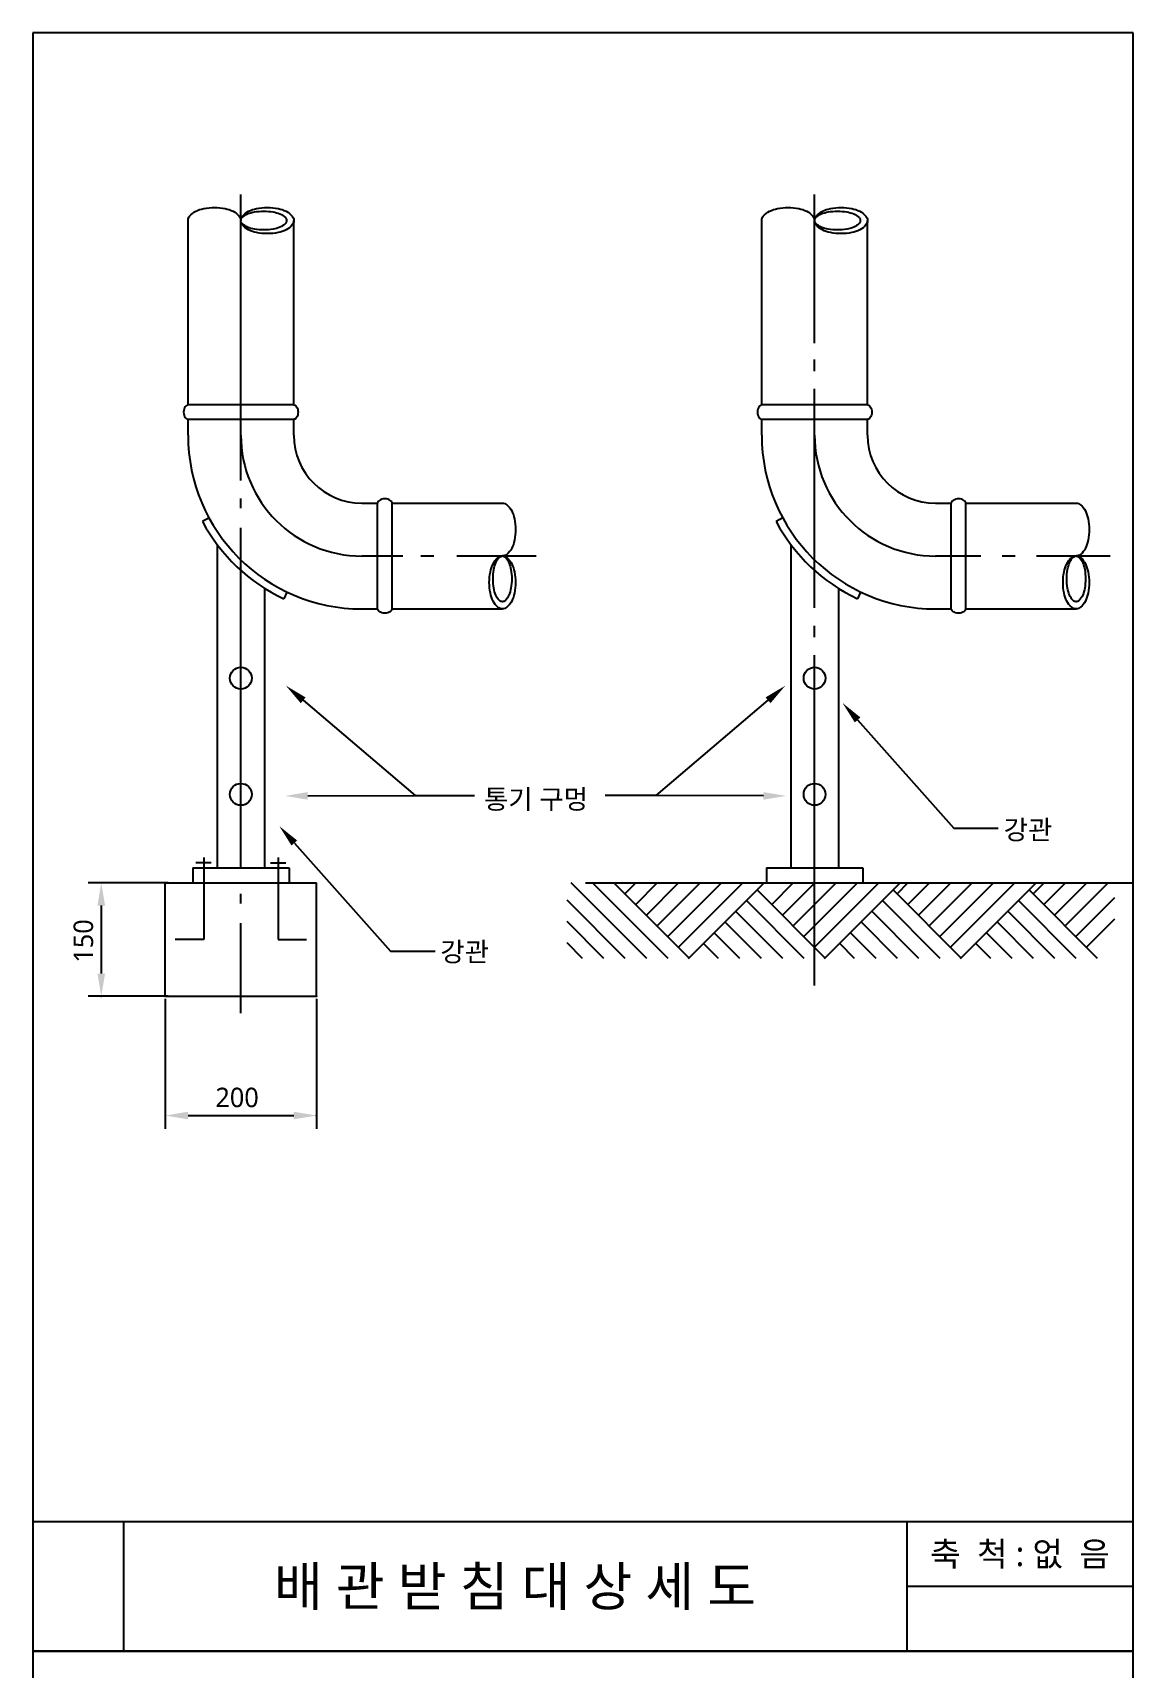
# Model space of a CAD drawing. Header units: millimetres. Extents: x 70076 to 74197, y 15592 to 16067.
# Drawn here: x 71894.4 to 72030.4, y 15865.1 to 16067.4 of the extents above; entities that cross this region are included whole.
import ezdxf
from ezdxf.enums import TextEntityAlignment as Align

# ---------------------------------------------------------------- set-up
doc = ezdxf.new("R2010")
doc.units = ezdxf.units.MM
for name, color, linetype in [('C', 4, 'Continuous'), ('G', 3, 'Continuous'), ('M', 6, 'Continuous'), ('MDET', 4, 'Continuous'), ('R', 1, 'Continuous'), ('Y', 2, 'Continuous')]:
    doc.layers.add(name, color=color, linetype=linetype)
doc.styles.add('sunjin', font='')
doc.styles.get('sunjin').set_extended_font_data('Malgun Gothic')

# ---------------------------------------------------------------- blocks, each defined once
blk = doc.blocks.new('BORDER')
for p, q in [((1, 1), (0, 1)), ((0, 1), (0, 0)), ((1, 0), (1, 1)), ((0, 0), (1, 0))]:
    blk.add_line(p, q)

msp = doc.modelspace()

# ---------------------------------------------------------------- linework, layer by layer
at = {"layer": 'C', "color": 4}
for p, q in [((71894.37, 15883.36), (72030.37, 15883.36)), ((71905.57, 15883.36), (71905.57, 15867.36)), ((72002.37, 15883.36), (72002.37, 15867.36)), ((72002.37, 15875.36), (72030.37, 15875.36))]:
    msp.add_line(p, q, dxfattribs=at)
at = {"layer": 'G', "color": 3}
for p, q in [((71926.63, 16021.38), (71913.56, 16021.38)), ((71926.63, 16021.38), (71913.56, 16021.38)), ((71997.53, 16021.38), (71984.45, 16021.38)), ((71997.53, 16021.38), (71984.45, 16021.38)), ((71926.63, 16019.56), (71913.56, 16019.56)), ((71926.63, 16019.56), (71913.56, 16019.56)), ((71997.53, 16019.56), (71984.45, 16019.56)), ((71997.53, 16019.56), (71984.45, 16019.56)), ((71936.97, 15996.15), (71936.97, 16009.23)), ((71936.97, 15996.15), (71936.97, 16009.23)), ((71938.79, 15996.15), (71938.79, 16009.23)), ((71938.79, 15996.15), (71938.79, 16009.23)), ((72007.87, 15996.15), (72007.87, 16009.23)), ((72007.87, 15996.15), (72007.87, 16009.23)), ((72009.69, 15996.15), (72009.69, 16009.23)), ((72009.69, 15996.15), (72009.69, 16009.23)), ((71987.06, 16007.39), (71986.24, 16006.94)), ((71917.16, 16004.11), (71917.16, 15964.16)), ((71988.06, 16004.11), (71988.06, 15964.16)), ((71923.03, 15998.7), (71923.03, 15964.16)), ((71925.78, 15998.24), (71925.38, 15997.4)), ((71993.93, 15998.7), (71993.93, 15964.16)), ((71996.68, 15998.24), (71996.28, 15997.4)), ((71914.14, 15964.16), (71914.14, 15962.3)), ((71914.14, 15964.16), (71926.04, 15964.16)), ((71916.44, 15964.76), (71914.54, 15964.76)), ((71915.5, 15965.45), (71915.5, 15955.28)), ((71923.75, 15964.76), (71925.65, 15964.76)), ((71924.69, 15965.45), (71924.69, 15955.28)), ((71926.04, 15964.16), (71926.04, 15962.3)), ((71985.04, 15964.16), (71996.94, 15964.16)), ((71985.04, 15964.16), (71985.04, 15962.3)), ((71996.94, 15964.16), (71996.94, 15962.3)), ((71910.75, 15962.3), (71929.44, 15962.3)), ((71910.75, 15948.29), (71910.75, 15962.3)), ((71929.44, 15948.29), (71929.44, 15962.3)), ((71915.5, 15955.28), (71911.98, 15955.28)), ((71924.69, 15955.28), (71928.21, 15955.28)), ((71910.75, 15948.29), (71929.44, 15948.29))]:
    msp.add_line(p, q, dxfattribs=at)
at = {"layer": 'G'}
msp.add_line((71916.16, 16007.39), (71915.34, 16006.94), dxfattribs=at)
at = {"layer": 'G', "color": 3}
for points in [[(71913.56, 16044.15, -0.175869), (71913.75, 16044.69, -0.103987), (71914.51, 16045.29, -0.064484), (71915.5, 16045.63, -0.050644), (71916.83, 16045.76, -0.050644), (71918.15, 16045.63, -0.064484), (71919.14, 16045.29, -0.103987), (71919.9, 16044.69, -0.175869), (71920.09, 16044.15, -0.175869)], [(71984.45, 16044.15, -0.175869), (71984.65, 16044.69, -0.103987), (71985.41, 16045.29, -0.064484), (71986.4, 16045.63, -0.050644), (71987.72, 16045.76, -0.050644), (71989.05, 16045.63, -0.064484), (71990.04, 16045.29, -0.103987), (71990.79, 16044.69, -0.175869), (71990.99, 16044.15, -0.175869)], [(71913.56, 16021.38, 0.058879), (71913.45, 16021.34, 0.106582), (71913.22, 16021.13, 0.083733), (71913.08, 16020.84, 0.072575), (71913.02, 16020.47, 0.072575), (71913.08, 16020.1, 0.083733), (71913.22, 16019.81, 0.106582), (71913.45, 16019.61, 0.058879), (71913.56, 16019.56, 0.131279)], [(71913.56, 16021.38, 0.058879), (71913.45, 16021.34, 0.106582), (71913.22, 16021.13, 0.083733), (71913.08, 16020.84, 0.072575), (71913.02, 16020.47, 0.072575), (71913.08, 16020.1, 0.083733), (71913.22, 16019.81, 0.106582), (71913.45, 16019.61, 0.058879), (71913.56, 16019.56, 0.131279)], [(71926.63, 16021.38, -0.058879), (71926.74, 16021.34, -0.106582), (71926.97, 16021.13, -0.083733), (71927.11, 16020.84, -0.072575), (71927.16, 16020.47, -0.072575), (71927.11, 16020.1, -0.083733), (71926.97, 16019.81, -0.106582), (71926.74, 16019.61, -0.058879), (71926.63, 16019.56, -0.131279)], [(71926.63, 16021.38, -0.058879), (71926.74, 16021.34, -0.106582), (71926.97, 16021.13, -0.083733), (71927.11, 16020.84, -0.072575), (71927.16, 16020.47, -0.072575), (71927.11, 16020.1, -0.083733), (71926.97, 16019.81, -0.106582), (71926.74, 16019.61, -0.058879), (71926.63, 16019.56, -0.131279)], [(71984.45, 16021.38, 0.058879), (71984.35, 16021.34, 0.106582), (71984.12, 16021.13, 0.083733), (71983.98, 16020.84, 0.072575), (71983.92, 16020.47, 0.072575), (71983.98, 16020.1, 0.083733), (71984.12, 16019.81, 0.106582), (71984.35, 16019.61, 0.058879), (71984.45, 16019.56, 0.131279)], [(71984.45, 16021.38, 0.058879), (71984.35, 16021.34, 0.106582), (71984.12, 16021.13, 0.083733), (71983.98, 16020.84, 0.072575), (71983.92, 16020.47, 0.072575), (71983.98, 16020.1, 0.083733), (71984.12, 16019.81, 0.106582), (71984.35, 16019.61, 0.058879), (71984.45, 16019.56, 0.131279)], [(71997.53, 16021.38, -0.058879), (71997.64, 16021.34, -0.106582), (71997.87, 16021.13, -0.083733), (71998.01, 16020.84, -0.072575), (71998.06, 16020.47, -0.072575), (71998.01, 16020.1, -0.083733), (71997.87, 16019.81, -0.106582), (71997.64, 16019.61, -0.058879), (71997.53, 16019.56, -0.131279)], [(71997.53, 16021.38, -0.058879), (71997.64, 16021.34, -0.106582), (71997.87, 16021.13, -0.083733), (71998.01, 16020.84, -0.072575), (71998.06, 16020.47, -0.072575), (71998.01, 16020.1, -0.083733), (71997.87, 16019.81, -0.106582), (71997.64, 16019.61, -0.058879), (71997.53, 16019.56, -0.131279)], [(71938.79, 16009.23, 0.058879), (71938.74, 16009.33, 0.106582), (71938.54, 16009.56, 0.083733), (71938.25, 16009.7, 0.072575), (71937.88, 16009.76, 0.072575), (71937.51, 16009.7, 0.083733), (71937.22, 16009.56, 0.106582), (71937.01, 16009.33, 0.058879), (71936.97, 16009.23, 0.131279)], [(71938.79, 16009.23, 0.058879), (71938.74, 16009.33, 0.106582), (71938.54, 16009.56, 0.083733), (71938.25, 16009.7, 0.072575), (71937.88, 16009.76, 0.072575), (71937.51, 16009.7, 0.083733), (71937.22, 16009.56, 0.106582), (71937.01, 16009.33, 0.058879), (71936.97, 16009.23, 0.131279)], [(71952.41, 16009.23, -0.175869), (71952.96, 16009.03, -0.103987), (71953.56, 16008.27, -0.064484), (71953.9, 16007.28, -0.050644), (71954.03, 16005.96, -0.050644), (71953.9, 16004.63, -0.064484), (71953.56, 16003.64, -0.103987), (71952.96, 16002.89, -0.175869), (71952.41, 16002.69, -0.175869)], [(72009.69, 16009.23, 0.058879), (72009.64, 16009.33, 0.106582), (72009.44, 16009.56, 0.083733), (72009.15, 16009.7, 0.072575), (72008.78, 16009.76, 0.072575), (72008.41, 16009.7, 0.083733), (72008.12, 16009.56, 0.106582), (72007.91, 16009.33, 0.058879), (72007.87, 16009.23, 0.131279)], [(72009.69, 16009.23, 0.058879), (72009.64, 16009.33, 0.106582), (72009.44, 16009.56, 0.083733), (72009.15, 16009.7, 0.072575), (72008.78, 16009.76, 0.072575), (72008.41, 16009.7, 0.083733), (72008.12, 16009.56, 0.106582), (72007.91, 16009.33, 0.058879), (72007.87, 16009.23, 0.131279)], [(72023.31, 16009.23, -0.175869), (72023.86, 16009.03, -0.103987), (72024.45, 16008.27, -0.064484), (72024.79, 16007.28, -0.050644), (72024.93, 16005.96, -0.050644), (72024.79, 16004.63, -0.064484), (72024.45, 16003.64, -0.103987), (72023.86, 16002.89, -0.175869), (72023.31, 16002.69, -0.175869)], [(71938.79, 15996.15, -0.058879), (71938.74, 15996.04, -0.106582), (71938.54, 15995.81, -0.083733), (71938.25, 15995.67, -0.072575), (71937.88, 15995.62, -0.072575), (71937.51, 15995.67, -0.083733), (71937.22, 15995.81, -0.106582), (71937.01, 15996.04, -0.058879), (71936.97, 15996.15, -0.131279)], [(71938.79, 15996.15, -0.058879), (71938.74, 15996.04, -0.106582), (71938.54, 15995.81, -0.083733), (71938.25, 15995.67, -0.072575), (71937.88, 15995.62, -0.072575), (71937.51, 15995.67, -0.083733), (71937.22, 15995.81, -0.106582), (71937.01, 15996.04, -0.058879), (71936.97, 15996.15, -0.131279)], [(72009.69, 15996.15, -0.058879), (72009.64, 15996.04, -0.106582), (72009.44, 15995.81, -0.083733), (72009.15, 15995.67, -0.072575), (72008.78, 15995.62, -0.072575), (72008.41, 15995.67, -0.083733), (72008.12, 15995.81, -0.106582), (72007.91, 15996.04, -0.058879), (72007.87, 15996.15, -0.131279)], [(72009.69, 15996.15, -0.058879), (72009.64, 15996.04, -0.106582), (72009.44, 15995.81, -0.083733), (72009.15, 15995.67, -0.072575), (72008.78, 15995.62, -0.072575), (72008.41, 15995.67, -0.083733), (72008.12, 15995.81, -0.106582), (72007.91, 15996.04, -0.058879), (72007.87, 15996.15, -0.131279)]]:
    msp.add_lwpolyline(points, format="xyb", dxfattribs=at)
for points in [[(71926.63, 16044.15, -0.175869), (71926.43, 16043.6, -0.103987), (71925.68, 16043, -0.064484), (71924.69, 16042.66, -0.050644), (71923.36, 16042.53, -0.050644), (71922.04, 16042.66, -0.064484), (71921.05, 16043, -0.103987), (71920.29, 16043.6, -0.175869), (71920.09, 16044.15, -0.175869), (71920.29, 16044.69, -0.103987), (71921.05, 16045.29, -0.064484), (71922.04, 16045.63, -0.050644), (71923.36, 16045.76, -0.050644), (71924.69, 16045.63, -0.064484), (71925.68, 16045.29, -0.103987), (71926.43, 16044.69, -0.175869)], [(71920.09, 16044.15, -0.200251), (71920.25, 16044.52, -0.098107), (71920.92, 16044.96, -0.055272), (71921.77, 16045.21, -0.042078), (71922.92, 16045.3, -0.042078), (71924.07, 16045.21, -0.055272), (71924.92, 16044.96, -0.098107), (71925.59, 16044.52, -0.200251), (71925.74, 16044.15, -0.200251), (71925.59, 16043.77, -0.098107), (71924.92, 16043.33, -0.055272), (71924.07, 16043.08, -0.042078), (71922.92, 16042.99, -0.042078), (71921.77, 16043.08, -0.055272), (71920.92, 16043.33, -0.098107), (71920.25, 16043.77, -0.200251)], [(71997.53, 16044.15, -0.175869), (71997.33, 16043.6, -0.103987), (71996.57, 16043, -0.064484), (71995.59, 16042.66, -0.050644), (71994.26, 16042.53, -0.050644), (71992.94, 16042.66, -0.064484), (71991.95, 16043, -0.103987), (71991.19, 16043.6, -0.175869), (71990.99, 16044.15, -0.175869), (71991.19, 16044.69, -0.103987), (71991.95, 16045.29, -0.064484), (71992.94, 16045.63, -0.050644), (71994.26, 16045.76, -0.050644), (71995.59, 16045.63, -0.064484), (71996.57, 16045.29, -0.103987), (71997.33, 16044.69, -0.175869)], [(71990.99, 16044.15, -0.200251), (71991.15, 16044.52, -0.098107), (71991.82, 16044.96, -0.055272), (71992.67, 16045.21, -0.042078), (71993.82, 16045.3, -0.042078), (71994.97, 16045.21, -0.055272), (71995.82, 16044.96, -0.098107), (71996.49, 16044.52, -0.200251), (71996.64, 16044.15, -0.200251), (71996.49, 16043.77, -0.098107), (71995.82, 16043.33, -0.055272), (71994.97, 16043.08, -0.042078), (71993.82, 16042.99, -0.042078), (71992.67, 16043.08, -0.055272), (71991.82, 16043.33, -0.098107), (71991.15, 16043.77, -0.200251)], [(71952.41, 15996.15, -0.175869), (71951.86, 15996.35, -0.103987), (71951.26, 15997.11, -0.064484), (71950.92, 15998.09, -0.050644), (71950.79, 15999.42, -0.050644), (71950.92, 16000.74, -0.064484), (71951.26, 16001.73, -0.103987), (71951.86, 16002.49, -0.175869), (71952.41, 16002.69, -0.175869), (71952.96, 16002.49, -0.103987), (71953.56, 16001.73, -0.064484), (71953.9, 16000.74, -0.050644), (71954.03, 15999.42, -0.050644), (71953.9, 15998.09, -0.064484), (71953.56, 15997.11, -0.103987), (71952.96, 15996.35, -0.175869)], [(71952.41, 16002.69, -0.200251), (71952.78, 16002.53, -0.098107), (71953.23, 16001.86, -0.055272), (71953.47, 16001.01, -0.042078), (71953.57, 15999.86, -0.042078), (71953.47, 15998.71, -0.055272), (71953.23, 15997.86, -0.098107), (71952.78, 15997.19, -0.200251), (71952.41, 15997.04, -0.200251), (71952.04, 15997.19, -0.098107), (71951.59, 15997.86, -0.055272), (71951.35, 15998.71, -0.042078), (71951.25, 15999.86, -0.042078), (71951.35, 16001.01, -0.055272), (71951.59, 16001.86, -0.098107), (71952.04, 16002.53, -0.200251)], [(72023.31, 15996.15, -0.175869), (72022.76, 15996.35, -0.103987), (72022.16, 15997.11, -0.064484), (72021.82, 15998.09, -0.050644), (72021.69, 15999.42, -0.050644), (72021.82, 16000.74, -0.064484), (72022.16, 16001.73, -0.103987), (72022.76, 16002.49, -0.175869), (72023.31, 16002.69, -0.175869), (72023.86, 16002.49, -0.103987), (72024.45, 16001.73, -0.064484), (72024.79, 16000.74, -0.050644), (72024.93, 15999.42, -0.050644), (72024.79, 15998.09, -0.064484), (72024.45, 15997.11, -0.103987), (72023.86, 15996.35, -0.175869)], [(72023.31, 16002.69, -0.200251), (72023.68, 16002.53, -0.098107), (72024.13, 16001.86, -0.055272), (72024.37, 16001.01, -0.042078), (72024.47, 15999.86, -0.042078), (72024.37, 15998.71, -0.055272), (72024.13, 15997.86, -0.098107), (72023.68, 15997.19, -0.200251), (72023.31, 15997.04, -0.200251), (72022.93, 15997.19, -0.098107), (72022.49, 15997.86, -0.055272), (72022.25, 15998.71, -0.042078), (72022.15, 15999.86, -0.042078), (72022.25, 16001.01, -0.055272), (72022.49, 16001.86, -0.098107), (72022.93, 16002.53, -0.200251)]]:
    msp.add_lwpolyline(points, format="xyb", close=True, dxfattribs=at)
for centre in [(71920.09, 15987.59), (71990.99, 15987.59), (71920.09, 15973.23), (71990.99, 15973.23)]:
    msp.add_circle(centre, 1.35, dxfattribs=at)
for centre in [(71935.04, 16017.63), (72005.94, 16017.63)]:
    msp.add_arc(centre, 22.42, 208.4868, 244.4829, dxfattribs=at)
at = {"layer": 'G', "color": 3, "linetype": 'ByBlock'}
for p in [(71910.75, 15962.3), (71910.75, 15948.29), (71910.75, 15948.29), (71929.44, 15948.29)]:
    msp.add_point(p, dxfattribs=at)
at = {"layer": 'M', "color": 6}
for p, q in [((71913.56, 16021.38), (71913.56, 16044.15)), ((71926.63, 16021.38), (71926.63, 16044.15)), ((71984.45, 16021.38), (71984.45, 16044.15)), ((71997.53, 16021.38), (71997.53, 16044.15)), ((71913.56, 16017.63), (71913.56, 16019.56)), ((71926.63, 16017.63), (71926.63, 16019.56)), ((71984.45, 16017.63), (71984.45, 16019.56)), ((71997.53, 16017.63), (71997.53, 16019.56)), ((71935.04, 16009.23), (71936.97, 16009.23)), ((71938.79, 16009.23), (71952.41, 16009.23)), ((72005.94, 16009.23), (72007.87, 16009.23)), ((72009.69, 16009.23), (72023.31, 16009.23)), ((71935.04, 15996.15), (71936.97, 15996.15)), ((71938.79, 15996.15), (71952.41, 15996.15)), ((72005.94, 15996.15), (72007.87, 15996.15)), ((72009.69, 15996.15), (72023.31, 15996.15))]:
    msp.add_line(p, q, dxfattribs=at)
for centre, radius in [((71935.04, 16017.63), 21.48), ((71935.04, 16017.63), 8.41), ((72005.94, 16017.63), 21.48), ((72005.94, 16017.63), 8.41)]:
    msp.add_arc(centre, radius, 180, 270, dxfattribs=at)
at = {"layer": 'R', "color": 1}
for p, q in [((71920.09, 16012.02), (71920.09, 16047.38)), ((71990.99, 16028.98), (71990.99, 16047.38)), ((71990.99, 16025.55), (71990.99, 16026.96)), ((71990.99, 15996.27), (71990.99, 16023.33)), ((71920.09, 16008.59), (71920.09, 16009.8)), ((71920.09, 15964.16), (71920.09, 16006.17)), ((71935.04, 16002.69), (71940.09, 16002.69)), ((71942.31, 16002.69), (71943.93, 16002.69)), ((71946.76, 16002.69), (71956.6, 16002.69)), ((72005.94, 16002.69), (72011.53, 16002.69)), ((72014.16, 16002.69), (72015.77, 16002.69)), ((72018.4, 16002.69), (72027.5, 16002.69)), ((71990.99, 15992.64), (71990.99, 15994.05)), ((71990.99, 15949.61), (71990.99, 15990.42)), ((71920.09, 15959.73), (71920.09, 15960.94)), ((71920.09, 15946.18), (71920.09, 15957.31))]:
    msp.add_line(p, q, dxfattribs=at)
for centre in [(71935.04, 16017.63), (72005.94, 16017.63)]:
    msp.add_arc(centre, 14.95, 180, 270, dxfattribs=at)
at = {"layer": 'Y', "color": 2}
for p, q in [((71927.79, 15984.86), (71941.65, 15973.09)), ((71985.23, 15984.86), (71971.38, 15973.09)), ((71996.3, 15982.43), (72008.19, 15969.07)), ((71928.35, 15973.05), (71941.65, 15973.09)), ((71941.65, 15973.09), (71948.97, 15973.09)), ((71971.38, 15973.09), (71965.12, 15973.09)), ((71984.67, 15973.05), (71971.38, 15973.09)), ((72008.19, 15969.07), (72013.69, 15969.07)), ((71926.7, 15967.22), (71938.59, 15953.86)), ((71970.24, 15952.96), (71960.9, 15962.3)), ((71962.68, 15962.3), (72030.39, 15962.3)), ((71972.88, 15952.96), (71963.54, 15962.3)), ((71975.53, 15952.96), (71966.19, 15962.3)), ((71967.6, 15960.99), (71968.9, 15962.3)), ((71968.92, 15959.67), (71971.54, 15962.3)), ((71970.24, 15958.35), (71974.19, 15962.3)), ((71971.56, 15957.03), (71976.83, 15962.3)), ((71972.88, 15955.71), (71979.47, 15962.3)), ((71974.2, 15954.39), (71982.11, 15962.3)), ((71975.41, 15952.96), (71984.75, 15962.3)), ((71985.73, 15959.67), (71988.36, 15962.3)), ((71987.05, 15958.35), (71991, 15962.3)), ((71988.37, 15957.03), (71993.64, 15962.3)), ((71989.7, 15955.71), (71996.28, 15962.3)), ((71991.02, 15954.39), (71998.93, 15962.3)), ((71992.23, 15952.96), (72001.57, 15962.3)), ((72001.22, 15960.99), (72002.53, 15962.3)), ((72002.55, 15959.67), (72005.17, 15962.3)), ((72003.87, 15958.35), (72007.81, 15962.3)), ((72005.19, 15957.03), (72010.46, 15962.3)), ((72006.51, 15955.71), (72013.1, 15962.3)), ((72007.83, 15954.39), (72015.74, 15962.3)), ((72009.04, 15952.96), (72018.38, 15962.3)), ((72018.04, 15960.99), (72019.34, 15962.3)), ((72019.36, 15959.67), (72021.98, 15962.3)), ((72020.68, 15958.35), (72024.63, 15962.3)), ((72022, 15957.03), (72027.27, 15962.3)), ((71967.6, 15952.96), (71960.41, 15960.15)), ((71989.7, 15952.96), (71982.56, 15960.1)), ((71992.34, 15952.96), (71983.88, 15961.42)), ((72006.51, 15952.96), (71999.37, 15960.1)), ((72009.15, 15952.96), (72000.69, 15961.42)), ((72023.33, 15952.96), (72016.18, 15960.1)), ((72025.97, 15952.96), (72017.5, 15961.42)), ((72023.32, 15955.71), (72028.11, 15960.5)), ((71964.96, 15952.96), (71960.41, 15957.51)), ((71984.41, 15952.96), (71979.91, 15957.46)), ((71987.06, 15952.96), (71981.23, 15958.78)), ((72001.23, 15952.96), (71996.73, 15957.46)), ((72003.87, 15952.96), (71998.05, 15958.78)), ((72018.04, 15952.96), (72013.54, 15957.46)), ((72020.68, 15952.96), (72014.86, 15958.78)), ((72024.64, 15954.39), (72028.11, 15957.85)), ((71981.77, 15952.96), (71978.59, 15956.14)), ((71998.59, 15952.96), (71995.41, 15956.14)), ((72015.4, 15952.96), (72012.22, 15956.14)), ((71938.59, 15953.86), (71944.09, 15953.86)), ((71962.32, 15952.96), (71960.41, 15954.87)), ((71979.13, 15952.96), (71977.27, 15954.81)), ((71995.94, 15952.96), (71994.09, 15954.81)), ((72012.76, 15952.96), (72010.9, 15954.81))]:
    msp.add_line(p, q, dxfattribs=at)
at = {"layer": 'Y', "color": 2, "linetype": 'ByBlock'}
for p, q in [((71911.11, 15962.3), (71901.21, 15962.3)), ((71902.84, 15959.49), (71902.84, 15951.09)), ((71911.11, 15948.29), (71901.21, 15948.29)), ((71910.75, 15947.96), (71910.75, 15931.9)), ((71929.44, 15947.96), (71929.44, 15931.9)), ((71913.56, 15933.54), (71926.63, 15933.54))]:
    msp.add_line(p, q, dxfattribs=at)
for p in [(71902.84, 15948.29), (71929.44, 15933.54)]:
    msp.add_point(p, dxfattribs=at)
at = {"layer": 'Y', "color": 2}
for points in [[(71927.49, 15984.5), (71928.09, 15985.21), (71925.65, 15986.67)], [(71985.54, 15984.5), (71984.93, 15985.21), (71987.37, 15986.67)], [(71995.96, 15982.12), (71996.65, 15982.74), (71994.44, 15984.53)], [(71928.35, 15972.58), (71928.35, 15973.51), (71925.55, 15973.04)], [(71984.67, 15972.58), (71984.68, 15973.51), (71987.48, 15973.04)], [(71926.35, 15966.91), (71927.05, 15967.53), (71924.84, 15969.31)]]:
    msp.add_solid(points, dxfattribs=at)
at = {"layer": 'Y', "color": 2, "linetype": 'ByBlock'}
for points in [[(71903.31, 15959.49), (71902.37, 15959.49), (71902.84, 15962.3)], [(71903.31, 15951.09), (71902.37, 15951.09), (71902.84, 15948.29)], [(71913.56, 15933.07), (71913.56, 15934.01), (71910.75, 15933.54)], [(71926.63, 15933.07), (71926.63, 15934.01), (71929.44, 15933.54)]]:
    msp.add_solid(points, dxfattribs=at)

# ---------------------------------------------------------------- block references
at = {"layer": 'C', "color": 4}
for p, xscale, yscale, zscale in [((71894.37, 15867.36), 135.9999999999584, 199.9999999999389, 135.9999999999584), ((71894.37, 15667.36), 136.0000000000002, 200.0000000000002, 136.0000000000002)]:
    msp.add_blockref('BORDER', p, dxfattribs=dict(at, xscale=xscale, yscale=yscale, zscale=zscale))

# ---------------------------------------------------------------- texts
at = {"layer": 'G', "color": 3, "style": 'sunjin'}
for s, p in [('통기 구멍', (71950.13, 15971.44)), ('강관', (72014.36, 15967.66)), ('강관', (71944.74, 15952.58)), ('200', (71916.94, 15934.58))]:
    msp.add_text(s, height=2.4, dxfattribs=at).set_placement(p)
at = {"layer": 'G', "style": 'sunjin'}
msp.add_text('150', height=2.4, rotation=90, dxfattribs=at).set_placement((71901.82, 15952.43))
at = {"layer": 'MDET', "color": 2, "style": 'sunjin'}
msp.add_text('축  척 : 없  음', height=3, dxfattribs=at).set_placement((72016.37, 15879.36), align=Align.MIDDLE_CENTER)
at = {"layer": 'MDET', "color": 3, "style": 'sunjin'}
msp.add_text('배 관 받 침 대 상 세 도', height=4.8, dxfattribs=at).set_placement((71953.97, 15875.36), align=Align.MIDDLE_CENTER)

doc.saveas('drawing.dxf')
